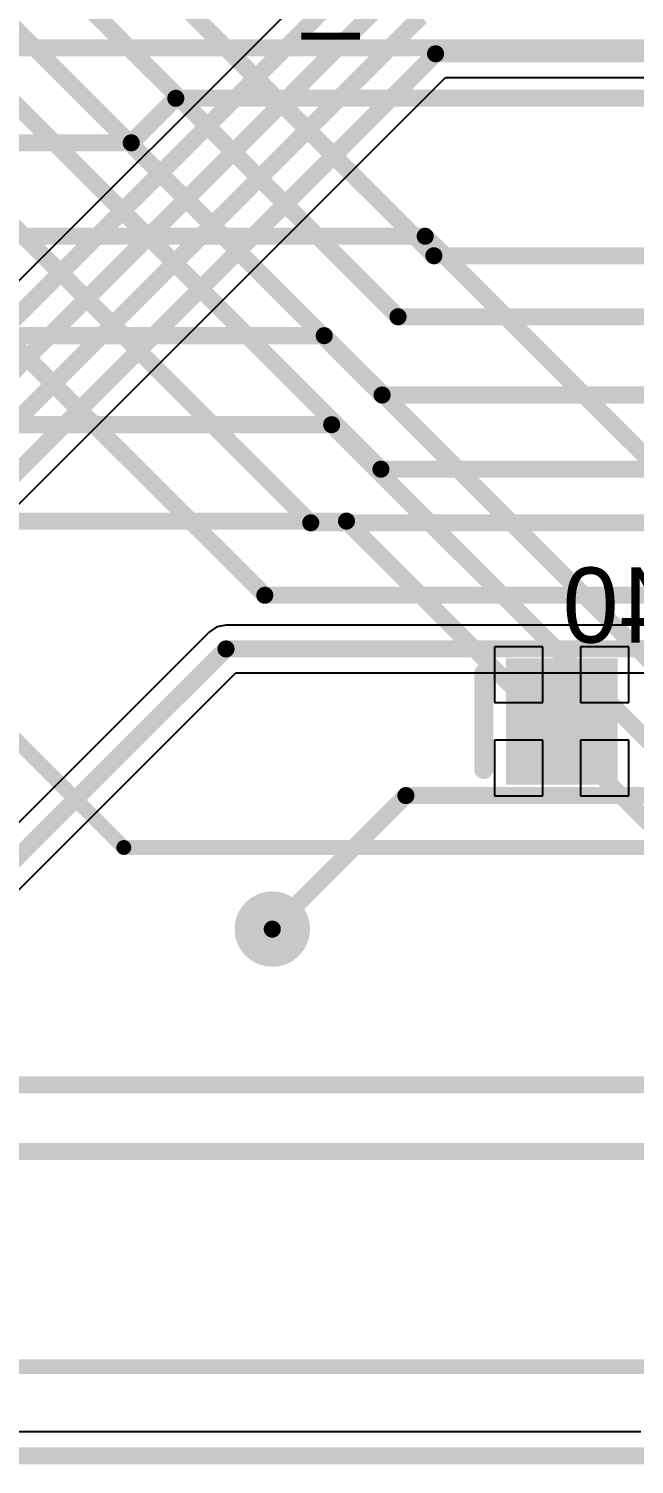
# Model space of a CAD drawing. Header units: millimetres. Extents: x 0 to 7.44, y -3.03 to 0.
# Drawn here: x 3.839 to 4.16, y -1.839 to -1.077 of the extents above; entities that cross this region are included whole.
import ezdxf

# ---------------------------------------------------------------- set-up
doc = ezdxf.new("R2010")
doc.units = ezdxf.units.MM
doc.header["$MEASUREMENT"] = 0
for name, color, linetype in [('BottomLayer', 5, 'Continuous'), ('BottomOverlay', 54, 'Continuous'), ('BottomPaste', 16, 'Continuous'), ('BottomSolder', 6, 'Continuous'), ('MidLayer1', 16, 'Continuous'), ('MidLayer2', 76, 'Continuous'), ('MultiLayer', 9, 'Continuous'), ('TopLayer', 1, 'Continuous'), ('ViaHoleLayer', 16, 'Continuous')]:
    doc.layers.add(name, color=color, linetype=linetype)

# ---------------------------------------------------------------- blocks, each defined once
blk = doc.blocks.new('CAP_0805_B_160')
at = {"layer": 'BottomLayer'}
for points in [[(-0.05511, -0.02953), (-0.00393, -0.02953), (-0.05511, 0.02953), (-0.00393, 0.02953)], [(0.0197, -0.02953), (0.07088, -0.02953), (0.0197, 0.02953), (0.07088, 0.02953)]]:
    blk.add_solid(points, dxfattribs=at)
at = {"layer": 'BottomOverlay', "const_width": 0.01}
blk.add_lwpolyline([(-0.07088, -0.02557), (-0.07088, 0.02557)], dxfattribs=at)
at = {"layer": 'BottomOverlay', "const_width": 0.005}
for points in [[(-0.07338, 0.02557, 1), (-0.06838, 0.02557, 1)], [(-0.07338, -0.02557, 1), (-0.06838, -0.02557, 1)]]:
    blk.add_lwpolyline(points, format="xyb", close=True, dxfattribs=at)
at = {"layer": 'BottomPaste'}
for points in [[(-0.05511, -0.02953), (-0.00393, -0.02953), (-0.05511, 0.02953), (-0.00393, 0.02953)], [(0.0197, -0.02953), (0.07088, -0.02953), (0.0197, 0.02953), (0.07088, 0.02953)]]:
    blk.add_solid(points, dxfattribs=at)
at = {"layer": 'BottomSolder'}
for points in [[(-0.05911, -0.03353), (0.00007, -0.03353), (-0.05911, 0.03353), (0.00007, 0.03353)], [(0.0157, -0.03353), (0.07488, -0.03353), (0.0157, 0.03353), (0.07488, 0.03353)]]:
    blk.add_solid(points, dxfattribs=at)

msp = doc.modelspace()

# ---------------------------------------------------------------- linework, layer by layer
at = {"layer": 'BottomLayer'}
for p, q in [((4.11203, -1.40535), (4.08644, -1.40535)), ((4.08644, -1.40535), (4.08644, -1.43488)), ((4.11203, -1.43488), (4.11203, -1.40535)), ((4.15762, -1.40535), (4.13203, -1.40535)), ((4.13203, -1.40535), (4.13203, -1.43488)), ((4.15762, -1.43488), (4.15762, -1.40535)), ((4.08644, -1.43488), (4.11203, -1.43488)), ((4.13203, -1.43488), (4.15762, -1.43488)), ((4.11203, -1.45488), (4.08644, -1.45488)), ((4.08644, -1.45488), (4.08644, -1.48441)), ((4.11203, -1.48441), (4.11203, -1.45488)), ((4.15762, -1.45488), (4.13203, -1.45488)), ((4.13203, -1.45488), (4.13203, -1.48441)), ((4.15762, -1.48441), (4.15762, -1.45488)), ((4.08644, -1.48441), (4.11203, -1.48441)), ((4.13203, -1.48441), (4.15762, -1.48441))]:
    msp.add_line(p, q, dxfattribs=at)
at = {"layer": 'BottomLayer', "const_width": 0.02}
msp.add_lwpolyline([(3.9585, -1.55512, 1), (3.9785, -1.55512, 1)], format="xyb", close=True, dxfattribs=at)
at = {"layer": 'MidLayer1'}
for points, const_width in [([(3.59663, -0.74016), (4.05421, -1.19774)], 0.00906), ([(3.59247, -0.7874), (4.03521, -1.23014)], 0.00906), ([(3.59367, -0.83858), (4.02674, -1.27165)], 0.00906), ([(3.60251, -0.8874), (4.02613, -1.31102)], 0.00906), ([(3.58643, -0.93701), (3.98891, -1.33949)], 0.00906), ([(3.57398, -0.9874), (3.96454, -1.37795)], 0.00906), ([(4.05421, -1.19774), (4.27421, -1.19774)], 0.00906), ([(4.03521, -1.23014), (4.32891, -1.23014)], 0.00906), ([(4.02674, -1.27165), (4.35826, -1.27165)], 0.00906), ([(4.02613, -1.31102), (4.32283, -1.31102)], 0.00906), ([(3.98891, -1.33949), (4.36524, -1.33949)], 0.00906), ([(3.96454, -1.37795), (4.32677, -1.37795)], 0.00906), ([(3.76535, -1.3874), (3.88976, -1.51181)], 0.00787), ([(3.88976, -1.51181), (4.62992, -1.51181)], 0.00787), ([(3.50079, -1.6378), (4.5, -1.6378)], 0.00906), ([(3.56535, -1.67323), (4.46063, -1.67323)], 0.00906)]:
    msp.add_lwpolyline(points, dxfattribs=dict(at, const_width=const_width))
for points, const_width in [([(4.05195, -1.19774, 1), (4.05648, -1.19774, 1)], 0.00453), ([(4.05195, -1.19774, 1), (4.05648, -1.19774, 1)], 0.00453), ([(4.03294, -1.23014, 1), (4.03747, -1.23014, 1)], 0.00453), ([(4.03294, -1.23014, 1), (4.03747, -1.23014, 1)], 0.00453), ([(4.02448, -1.27165, 1), (4.02901, -1.27165, 1)], 0.00453), ([(4.02448, -1.27165, 1), (4.02901, -1.27165, 1)], 0.00453), ([(4.02387, -1.31102, 1), (4.02839, -1.31102, 1)], 0.00453), ([(4.02387, -1.31102, 1), (4.02839, -1.31102, 1)], 0.00453), ([(3.98664, -1.33949, 1), (3.99117, -1.33949, 1)], 0.00453), ([(3.98664, -1.33949, 1), (3.99117, -1.33949, 1)], 0.00453), ([(3.96227, -1.37795, 1), (3.9668, -1.37795, 1)], 0.00453), ([(3.96227, -1.37795, 1), (3.9668, -1.37795, 1)], 0.00453), ([(3.8878, -1.51181, 1), (3.89173, -1.51181, 1)], 0.00394), ([(3.8878, -1.51181, 1), (3.89173, -1.51181, 1)], 0.00394), ([(3.9585, -1.55512, 1), (3.9785, -1.55512, 1)], 0.02)]:
    msp.add_lwpolyline(points, format="xyb", close=True, dxfattribs=dict(at, const_width=const_width))
at = {"layer": 'MidLayer2'}
for points, const_width in [([(3.5576, -1.0874), (4.45354, -1.0874)], 0.00906), ([(3.8937, -1.1378), (3.91732, -1.11417)], 0.00906), ([(3.91732, -1.11417), (4.4252, -1.11417)], 0.00906), ([(3.50394, -1.1378), (3.8937, -1.1378)], 0.00906), ([(3.55118, -1.1874), (4.04961, -1.1874)], 0.00906), ([(4.04961, -1.1874), (4.35433, -1.49213)], 0.00906), ([(3.50787, -1.24016), (3.99606, -1.24016)], 0.00906), ([(3.99606, -1.24016), (4.37402, -1.61811)], 0.00906), ([(3.55118, -1.2874), (4, -1.2874)], 0.00906), ([(4, -1.2874), (4.42217, -1.70957)], 0.00906), ([(3.49213, -1.33858), (4.00787, -1.33858)], 0.00906), ([(4.00787, -1.33858), (4.40551, -1.73622)], 0.00906), ([(3.55118, -1.7874), (4.5, -1.7874)], 0.00787), ([(3.49843, -1.83465), (4.60236, -1.83465)], 0.00787)]:
    msp.add_lwpolyline(points, dxfattribs=dict(at, const_width=const_width))
for points, const_width in [([(3.91506, -1.11417, 1), (3.91959, -1.11417, 1)], 0.00453), ([(3.91506, -1.11417, 1), (3.91959, -1.11417, 1)], 0.00453), ([(3.89144, -1.1378, 1), (3.89596, -1.1378, 1)], 0.00453), ([(3.89144, -1.1378, 1), (3.89596, -1.1378, 1)], 0.00453), ([(4.04734, -1.1874, 1), (4.05187, -1.1874, 1)], 0.00453), ([(4.04734, -1.1874, 1), (4.05187, -1.1874, 1)], 0.00453), ([(3.9938, -1.24016, 1), (3.99833, -1.24016, 1)], 0.00453), ([(3.9938, -1.24016, 1), (3.99833, -1.24016, 1)], 0.00453), ([(3.99774, -1.2874, 1), (4.00226, -1.2874, 1)], 0.00453), ([(3.99774, -1.2874, 1), (4.00226, -1.2874, 1)], 0.00453), ([(4.00561, -1.33858, 1), (4.01014, -1.33858, 1)], 0.00453), ([(4.00561, -1.33858, 1), (4.01014, -1.33858, 1)], 0.00453), ([(3.9585, -1.55512, 1), (3.9785, -1.55512, 1)], 0.02)]:
    msp.add_lwpolyline(points, format="xyb", close=True, dxfattribs=dict(at, const_width=const_width))
at = {"layer": 'MultiLayer', "const_width": 0.02}
msp.add_lwpolyline([(3.9585, -1.55512, 1), (3.9785, -1.55512, 1)], format="xyb", close=True, dxfattribs=at)
at = {"layer": 'TopLayer'}
for p, q in [((4.02256, -1.02256), (3.82153, -1.22358)), ((3.61524, -1.54831), (4.06036, -1.1032)), ((4.06036, -1.1032), (4.42913, -1.1032)), ((3.94398, -1.39377), (3.93914, -1.39474)), ((4.30508, -1.39377), (3.94398, -1.39377)), ((3.93504, -1.39748), (3.70736, -1.62515)), ((3.93914, -1.39474), (3.93504, -1.39748)), ((3.72154, -1.64674), (3.94921, -1.41906)), ((3.94921, -1.41906), (4.36596, -1.41906)), ((4.16405, -1.822), (3.58177, -1.822))]:
    msp.add_line(p, q, dxfattribs=at)
at = {"layer": 'TopLayer', "const_width": 0.00906}
for points in [[(3.82677, -1.23622), (4.0315, -1.0315)], [(3.75197, -1.33858), (4.03937, -1.05118)], [(3.6811, -1.43701), (4.04724, -1.07087)], [(3.6063, -1.53937), (4.05512, -1.09055)], [(4.05512, -1.09055), (4.4685, -1.09055)], [(3.7126, -1.6378), (3.94398, -1.40642)], [(3.94398, -1.40642), (4.37311, -1.40642)], [(3.9685, -1.55512), (4.03937, -1.48425)], [(4.03937, -1.48425), (4.3937, -1.48425)], [(3.50394, -1.83465), (4.16929, -1.83465)]]:
    msp.add_lwpolyline(points, dxfattribs=at)
at = {"layer": 'TopLayer'}
for points, const_width in [([(4.05285, -1.09055, 1), (4.05738, -1.09055, 1)], 0.00453), ([(4.05285, -1.09055, 1), (4.05738, -1.09055, 1)], 0.00453), ([(3.94171, -1.40642, 1), (3.94624, -1.40642, 1)], 0.00453), ([(3.94171, -1.40642, 1), (3.94624, -1.40642, 1)], 0.00453), ([(4.03711, -1.48425, 1), (4.04163, -1.48425, 1)], 0.00453), ([(4.03711, -1.48425, 1), (4.04163, -1.48425, 1)], 0.00453), ([(3.9585, -1.55512, 1), (3.9785, -1.55512, 1)], 0.02), ([(3.96624, -1.55512, 1), (3.97077, -1.55512, 1)], 0.00453)]:
    msp.add_lwpolyline(points, format="xyb", close=True, dxfattribs=dict(at, const_width=const_width))
at = {"layer": 'ViaHoleLayer', "const_width": 0.00956}
msp.add_lwpolyline([(3.96372, -1.55512, 1), (3.97328, -1.55512, 1)], format="xyb", close=True, dxfattribs=at)

# ---------------------------------------------------------------- block references
msp.add_blockref('CAP_0805_B_160', (4.15154, -1.44488))

# ---------------------------------------------------------------- texts
at = {"layer": 'BottomOverlay', "text_generation_flag": 2}
for s, p in [('PTT_IN', (4.11495, -1.07152)), ('C40', (4.22036, -1.40309))]:
    msp.add_text(s, height=0.039894, dxfattribs=at).set_placement(p)

doc.saveas('drawing.dxf')
